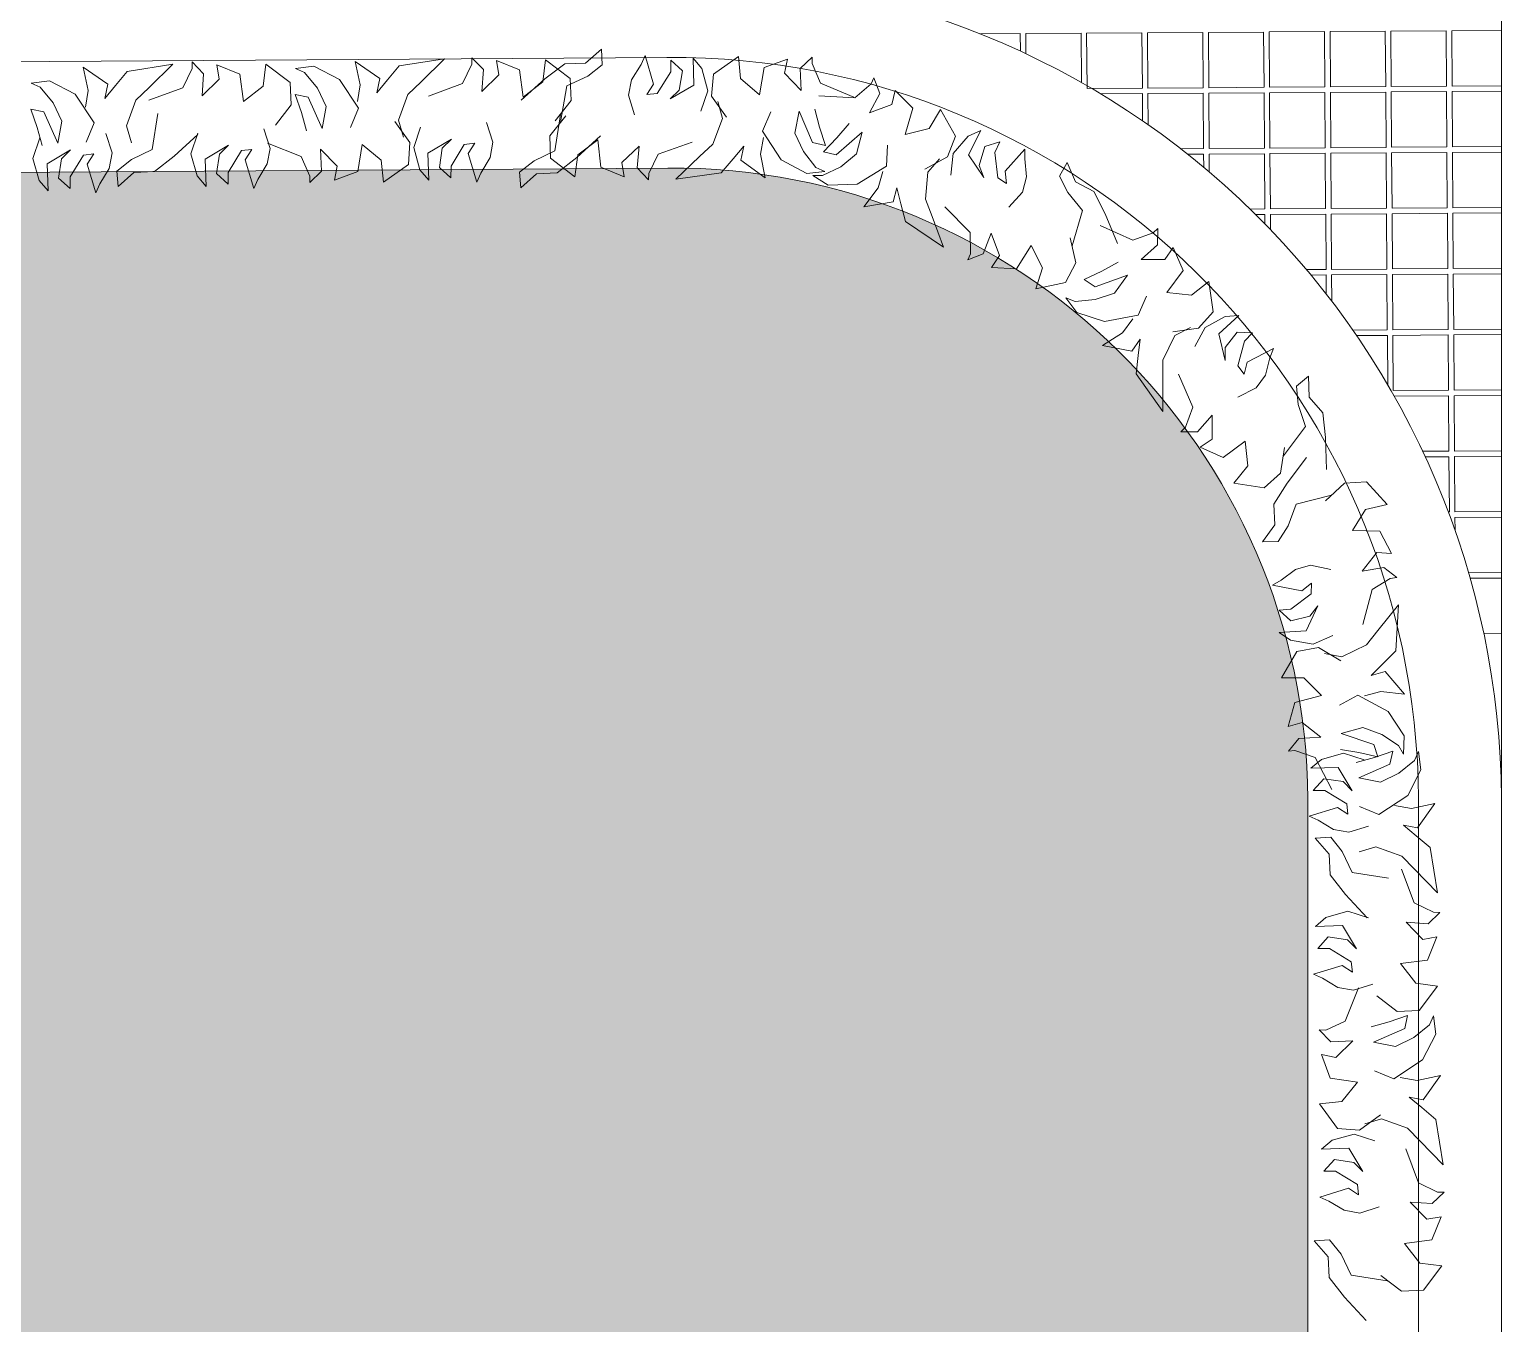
# Model space of a CAD drawing. Header units: millimetres. Extents: x -225363 to 347188, y -782467 to 813415.
# Drawn here: x 39327 to 41989, y 12655 to 14995 of the extents above; entities that cross this region are included whole.
import ezdxf

# ---------------------------------------------------------------- set-up
doc = ezdxf.new("R2010")
doc.units = ezdxf.units.MM
doc.layers.add('Xref SCN', color=8, linetype='Continuous', lineweight=0)

# ---------------------------------------------------------------- blocks, each defined once
blk = doc.blocks.new('tre')
at = {"layer": 'Xref SCN', "ltscale": 100}
for points in [[(220, 3680), (-60, 3640), (-140, 3480), (-230, 3370), (-350, 3380), (-240, 3500), (-230, 3660), (-110, 3810), (60, 3990)], [(350, 2660), (450, 2920), (600, 2990), (650, 2990), (560, 3080), (390, 3070), (520, 3200), (630, 3180), (560, 3360), (350, 3390), (470, 3540), (640, 3560), (500, 3750), (330, 3760), (170, 3640)], [(150, 3110), (0, 3160), (-120, 3140), (-240, 3070), (-310, 3040), (-90, 2970), (-10, 3020), (-20, 2940), (-190, 2840), (-280, 2840), (-200, 2750), (-50, 2770), (20, 2840), (-90, 2660), (-300, 2670), (-220, 2600), (-50, 2550), (110, 2600)], [(300, 2110), (430, 2130), (610, 2090), (480, 2280), (370, 2260), (470, 2340), (580, 2430), (640, 2780), (460, 2600), (360, 2500), (160, 2430), (30, 2470)], [(-30, 1420), (-130, 1680), (-280, 1750), (-330, 1750), (-240, 1840), (-70, 1830), (-200, 1960), (-310, 1940), (-240, 2120), (-30, 2150), (-150, 2300), (-320, 2320), (-180, 2510), (-10, 2520), (150, 2400)], [(70, 1720), (210, 1680), (350, 1630), (330, 1730), (90, 1840), (260, 1870), (400, 1800), (520, 1700), (550, 1630), (570, 1770), (470, 1970), (250, 2120), (100, 2060)], [(290, 500), (390, 760), (540, 830), (590, 830), (500, 920), (330, 910), (460, 1040), (570, 1020), (500, 1200), (290, 1230), (410, 1380), (580, 1400), (440, 1590), (270, 1600), (110, 1480)], [(80, 1390), (-70, 1440), (-190, 1420), (-310, 1350), (-380, 1320), (-160, 1250), (-80, 1300), (-90, 1220), (-260, 1120), (-350, 1120), (-270, 1030), (-120, 1050), (-50, 1120), (-160, 940), (-370, 950), (-290, 880), (-120, 830), (40, 880)], [(190, 570), (-90, 530), (-170, 370), (-260, 260), (-380, 270), (-270, 390), (-260, 550), (-140, 700), (30, 880)], [(230, 10), (360, 30), (540, -10), (410, 180), (300, 160), (400, 240), (510, 330), (570, 680), (390, 500), (290, 400), (90, 330), (-40, 370)], [(30, 170), (-120, 220), (-240, 200), (-360, 130), (-430, 100), (-210, 30), (-130, 80), (-140, 0), (-310, -100), (-400, -100), (-320, -190), (-170, -170), (-100, -100), (-210, -280), (-420, -270), (-340, -340), (-170, -390), (-10, -340)], [(-70, -320), (70, -360), (210, -410), (190, -310), (-50, -200), (120, -170), (260, -240), (380, -340), (410, -410), (430, -270), (330, -70), (110, 80), (-40, 20)]]:
    blk.add_lwpolyline(points, dxfattribs=at)
blk = doc.blocks.new('A$Cf999fc33')
at = {"layer": 'Xref SCN', "ltscale": 100}
for points in [[(73.84272275096737, 192.008942775894), (72.93718290980905, 226.0811261450872), (69.76450756634586, 260.7363810978131), (91.2697194244247, 250.3713942577597), (102.2144919480197, 189.5463547789259), (118.9281153751072, 226.3384435711778), (111.2211690265685, 262.1598416908528), (95.54667300335132, 295.1961835560505), (81.42593923630193, 306.0790911481017), (114.3319794384297, 302.4503599841264), (153.8439736538567, 268.1175732889678), (175.0234313544352, 209.4945184811368), (152.6745445868, 178.9859154444421)], [(175.6716537694447, 221.4132675771834), (187.7858553600963, 249.7198859428754), (189.2126018530689, 292.8606113221613), (224.7082458152436, 252.3094897029805), (213.7601873916574, 228.5371423423057), (237.7279872468207, 246.543924699421), (264.545994187938, 266.2347709755995), (347.394166277023, 259.4300785681698), (296.0904387286864, 229.1169280259055), (267.5883678684477, 212.2762888357393), (240.0569876809604, 171.0150798699469), (241.5455991055351, 139.2100320032914)], [(303.2794643251691, 200.6800079972018), (368.0557032255456, 208.1915018513682), (392.6717254957184, 238.1170333045884), (395.5870834132656, 249.4527108171606), (410.7436586844269, 223.8008470429922), (398.5643062624149, 185.8426150837331), (435.6169983805157, 207.7354460309143), (437.4965147939511, 233.8400797256036), (474.2234527547844, 207.474842704949), (468.7803560087923, 158.1157824016409), (509.7842475485522, 176.5753346793354), (524.230735473102, 213.9504950550618), (559.1433078518603, 171.1322379333433), (551.4982264349237, 132.0078628070769), (514.963455068646, 102.7305537688662)], [(-0.002058159559965134, 186.8297352558002), (53.11274907086045, 148.9985190596199), (60.23662383598275, 110.9099854374072), (57.32126591843553, 99.57430792483501), (82.97312969248742, 114.7308831959381), (90.61821110942401, 153.8552583222045), (112.5110420566052, 116.8025662039872), (101.5629836332519, 93.03021884331247), (146.4529237628449, 98.4048788578948), (165.4988335240632, 144.2655096602393), (192.5090070597362, 108.3138098775526), (187.1310611451045, 68.60636316775344), (238.3696378620807, 89.26790011645062), (250.5489902840927, 127.2261320757098), (232.672509589931, 170.4971591179492)], [(393.6391302684788, 129.0990766893956), (396.2287340285257, 92.17668623419013), (384.6976040215231, 66.13720337097766), (361.8307965018321, 43.01307842531241), (350.9478889098391, 28.89234465820482), (347.9055152290966, 82.8508267980651), (363.9057654098142, 98.07255290064495), (345.1856098060962, 100.4699900661362), (312.6020378614776, 67.75940235843882), (307.3543936100323, 47.35518283577403), (291.6147467554547, 70.73991110740462), (304.895091512939, 103.5808004781138), (324.8465411150828, 115.3692479112069), (277.624314651126, 100.9260458865901), (267.6469469002914, 52.73312875028932), (256.4415710505564, 74.95171385491267), (255.0181104575749, 116.4083753151353), (275.6829333060887, 149.7671854379005)], [(526.9473549963441, 111.7339449474239), (501.5528086482082, 50.58643721102271), (460.6140679400414, 41.77849852695363), (430.4279331606813, 27.7880664227996), (425.6982096612919, -0.0006311908946372569), (459.3176231100224, 17.94100033480208), (496.1748627335764, 10.87899050128181), (537.1787542733364, 29.33854277891805), (587.8994102382567, 57.38455781870289)]]:
    blk.add_lwpolyline(points, dxfattribs=at)
blk = doc.blocks.new('A$C997e597b')
at = {"layer": 'Xref SCN'}
blk.add_lwpolyline([(38300.76462739124, 12318.95944617118), (38300.73066568724, 7829.155089380743)], dxfattribs=at)
at = {"layer": 'Xref SCN', "ltscale": 3}
for points in [[(37358.49538356042, 9211.518297801376), (37430.60119647812, 9211.998568702198), (37430.81215947634, 9180.325489077542)], [(37440.84360630647, 9175.637499706063), (37440.60097466479, 9212.065173630195), (37540.59875653195, 9212.731222910166), (37541.19256714103, 9123.57904523745)], [(38300.74041317357, 9117.792035063787), (38211.24994432204, 9117.195971218869), (38210.58389504207, 9217.193753086089), (38300.74116960866, 9217.794258284208)], [(37576.38430259842, 9102.967137568863), (37651.3289707941, 9103.466317064245), (37651.65599348396, 9054.368533193658)], [(37661.70271226927, 9047.387677980005), (37661.32874898077, 9103.532921992242), (37761.32653084793, 9104.198971272272), (37761.9925801279, 9004.201189405052), (37720.59990119911, 9003.925487649627)], [(38300.73958109482, 9007.789589521417), (38211.98259853013, 9007.19841116498), (38211.31654925016, 9107.1961930322), (38300.74033753015, 9107.79181274178)], [(38300.73874901608, 8897.787143978989), (38212.71525273798, 8897.20085111109), (38212.04920345801, 8997.198632978252), (38300.73950545141, 8997.789367199352)], [(37733.23286469025, 8994.00940946024), (37762.05918505578, 8994.201411218324), (37762.21763851005, 8970.411889277573)], [(37772.27429637127, 8961.938823870209), (37772.05896324245, 8994.268016146321), (37872.05674510961, 8994.934065426292), (37872.72279438959, 8894.936283559131), (37846.1705786821, 8894.759428794729)], [(37856.29496928747, 8884.826641903026), (37872.7893993177, 8884.936505372403), (37872.90141238389, 8868.119344097504)], [(37882.97084317682, 8857.728605485696), (37882.78917750437, 8885.0031103004), (37982.78695937153, 8885.669159580371), (37983.4530086515, 8785.67137771321), (37947.98806946888, 8785.435158501496)], [(38300.73791693756, 8787.784698436619), (38213.44790694606, 8787.203291057202), (38212.78185766609, 8887.201072924363), (38300.73867337266, 8887.786921656982)], [(37956.29209548468, 8775.490246815607), (37983.51961357961, 8775.671599526482), (37983.74845984625, 8741.31360270112)], [(37993.83585106279, 8728.226363184745), (37993.51939176652, 8775.73820445448), (38093.51717363368, 8776.404253734509), (38094.18322291365, 8676.406471867347), (38031.89036446158, 8675.991561528877)], [(38300.73708485882, 8677.782252894249), (38214.18056115415, 8677.205731003312), (38213.51451187418, 8777.203512870474), (38300.73784129391, 8777.784476114553)], [(38038.75980362622, 8666.037094575644), (38094.24982784153, 8666.40669368062), (38094.84140588762, 8577.589703424368)], [(38300.73625278007, 8567.77980735182), (38214.913215362, 8567.208170949365), (38214.24716608203, 8667.205952816585), (38300.7370092154, 8667.782030572183)], [(38106.9806741192, 8556.489049271273), (38204.98004210345, 8557.141787834698), (38205.64609138342, 8457.144005967479), (38158.42870691488, 8456.829507942195)], [(38300.73542070156, 8457.777361809392), (38215.64586957009, 8457.210610895476), (38214.97982029011, 8557.208392762695), (38300.73617713666, 8557.779585029813)], [(38163.06731136958, 8446.860182200908), (38205.7126963113, 8447.144227780751), (38206.37874559127, 8347.14644591359), (38204.7367292447, 8347.13550903293)], [(38300.73458862281, 8347.774916267022), (38216.37852377794, 8347.213050841587), (38215.71247449797, 8447.210832708748), (38300.73534505791, 8447.777139487385)], [(38216.59668173734, 8314.459750613547), (38216.44512870605, 8337.213272654859), (38300.73451297916, 8337.774693944957)], [(38300.73375654407, 8237.772470724653), (38241.25502422359, 8237.376304268779)], [(38244.11610966222, 8227.395139112254), (38300.73368090065, 8227.772248402587)], [(38300.73292446532, 8127.770025182224), (38268.69876552559, 8127.556657164474)]]:
    blk.add_lwpolyline(points, dxfattribs=at)
for points in [[(37550.59853471862, 9212.797827838163), (37650.59631658602, 9213.463877118134), (37651.26236586599, 9113.466095250915), (37551.26458399859, 9112.800045970944)], [(37660.59609477269, 9213.530482046132), (37760.59387663985, 9214.19653132616), (37761.25992591982, 9114.198749458941), (37661.26214405266, 9113.532700178912)], [(37770.59365482652, 9214.263136254158), (37870.59143669368, 9214.929185534129), (37871.25748597365, 9114.93140366691), (37771.25970410649, 9114.265354386938)], [(37880.59121488035, 9214.995790462126), (37980.58899674751, 9215.661839742097), (37981.25504602748, 9115.664057874877), (37881.25726416032, 9114.998008594906)], [(37990.58877493441, 9215.728444670094), (38090.58655680157, 9216.394493950123), (38091.25260608154, 9116.396712082904), (37991.25482421438, 9115.730662802875)], [(38100.58633498824, 9216.46109887812), (38200.5841168554, 9217.127148158092), (38201.25016613537, 9117.129366290872), (38101.25238426821, 9116.463317010901)], [(37771.3263090346, 9104.265576200269), (37871.32409090176, 9104.93162548024), (37871.99014018173, 9004.93384361302), (37771.99235831457, 9004.26779433305)], [(37881.32386908843, 9104.998230408237), (37981.32165095559, 9105.664279688208), (37981.98770023556, 9005.666497820988), (37881.9899183684, 9005.000448541017)], [(37991.3214291425, 9105.730884616205), (38091.31921100966, 9106.396933896234), (38091.98526028963, 9006.399152029015), (37991.98747842247, 9005.733102748985)], [(38101.31898919633, 9106.463538824231), (38201.31677106349, 9107.129588104202), (38201.98282034346, 9007.131806236983), (38101.9850384763, 9006.465756957012)], [(38102.05164340418, 8996.465978770284), (38202.04942527134, 8997.132028050255), (38202.71547455131, 8897.134246183094), (38102.71769268415, 8896.468196903123)], [(37882.05652329628, 8995.00067035429), (37982.05430516344, 8995.66671963426), (37982.72035444342, 8895.6689377671), (37882.72257257625, 8895.002888487128)], [(37992.05408335035, 8995.733324562258), (38092.05186521751, 8996.399373842287), (38092.71791449748, 8896.401591975125), (37992.72013263032, 8895.735542695096)], [(37992.78673755843, 8885.735764508368), (38092.78451942559, 8886.401813788398), (38093.45056870556, 8786.404031921236), (37993.4527868384, 8785.737982641207)], [(38102.78429761226, 8886.468418716395), (38202.78207947942, 8887.134467996366), (38203.4481287594, 8787.136686129204), (38103.45034689223, 8786.470636849233)], [(38103.51695182035, 8776.470858662506), (38203.51473368751, 8777.136907942477), (38204.18078296748, 8677.139126075315), (38104.18300110032, 8676.473076795344)], [(38104.2496060282, 8666.473298608616), (38204.24738789536, 8667.139347888588), (38204.91343717533, 8567.141566021368), (38104.91565530817, 8566.475516741397)]]:
    blk.add_lwpolyline(points, close=True, dxfattribs=at)
blk = doc.blocks.new('Xref SCN')
at = {"layer": 'Xref SCN', "ltscale": 3}
h = blk.add_hatch(dxfattribs=at)
h.set_pattern_fill('CROSS', color=256, scale=30, angle=197)
h.set_pattern_definition([(196.9999999999999, (-1424125.796704574, -442865.0747459244), (-126.4792462612767, -237.8728657606396), [95.24999999999993, -285.7499999999997]), (286.9999999999999, (-1424185.264921013, -442833.454934359), (237.8728657606396, -126.4792462612767), [95.24999999999993, -285.7499999999997])])
edge = h.paths.add_edge_path()
edge.add_arc((2267.432492593316, -6082.955996482024), 1150.000000000537, 110.6378028022086, 180.3855560689939)
edge.add_line((1117.45852989766, -6090.69454436157), (1124.354477578541, -7115.455314012756))
edge.add_arc((2274.328440274171, -7107.716766132653), 1150.000000000515, 180.3855560690217, 270.3855560690193)
edge.add_line((2282.066988154227, -8257.690728828284), (21549.8991634509, -8127.551182389644))
edge.add_arc((21542.16480664337, -6977.572696246487), 1150.004495150925, 270.3853457486589, 360.4401760572534)
edge.add_line((22692.13536467512, -6968.737848909465), (22692.16932637642, -2095.908891016872))
edge.add_arc((21542.20329682976, -2104.748059039981), 1150.000000001153, 0.4403930512387025, 90.3855560690482)
edge.add_line((21534.46474894912, -954.7740963437154), (6081.87324634222, -1059.018761787764))
edge.add_arc((6089.608981841442, -2208.997088369517), 1150.00434486635, 90.38541449006392, 160.1331677440024)
edge.add_arc((-23.55194331795474, -0.0794007698373207), 5349.999797249518, 290.6378018122106, 340.13330833294367, ccw=False)
edge = h.paths.add_edge_path()
edge.add_arc((21542.20329682936, 18280.17292901865), 1150.000000000495, 0.4403363143794081, 104.369872908503, ccw=False)
edge.add_line((22692.16933512774, 18289.01095829364), (22692.16933512804, 2403.988085117999))
edge.add_arc((21542.20329682986, 2395.150055855041), 1150.0000000002, -89.61444393098418, 0.44033631378022164, ccw=False)
edge.add_line((21549.94184470984, 1245.176093159724), (6067.061946074886, 1140.931379739806))
edge.add_arc((6059.324010787664, 2290.90442000174), 1149.99907346562, 200.6377726041507, 270.38552585808895, ccw=False)
edge.add_arc((-23.55236299291664, -0.07936344246354565), 5350.000286126963, 20.63780260191557, 28.59528784446422)
edge.add_arc((5234.302447717453, 2862.395526084858), 636.558452985771, 160.1438003828004, 208.3076443223057, ccw=False)
edge.add_arc((7788.188339109593, 2340.315315806074), 3237.894847489657, 44.33072283090661, 166.8196660366165, ccw=False)
edge.add_arc((13743.18888037902, 8157.794208345327), 5087.073147143053, 224.3307228342767, 255.0649233926709)
edge.add_arc((13751.05389514806, 8258.775854639935), 5186.703216037286, 255.2684708845108, 275.8244798379233)
edge.add_arc((13743.18888017516, 8157.794208547473), 5087.073147375032, 276.0280273323885, 352.8040128533177)
edge.add_arc((13366.1299541812, 8136.436578901939), 5458.915630729331, 353.5221682628192, 372.9616768325129)
edge.add_arc((13743.18888038175, 8157.794208354395), 5087.073147139498, 13.67983223975764, 75.72664608736717)
edge.add_arc((16202.12696616123, 17226.11521777178), 4310.076534491913, 184.5428523497743, 253.7687722026763, ccw=False)
edge.add_arc((12055.19205003142, 16895.67084596019), 150.0000000842738, 104.41773841877719, 184.1801390410202, ccw=False)
edge.add_line((12017.84358862124, 17040.94676432099), (21256.79565814864, 19394.19379048572))
at = {"layer": 'Xref SCN'}
for points in [[(23042.20329683054, 2395.150055855174), (23042.16933512651, -2094.654300935244)], [(23042.20329683089, 2395.150055855183), (23042.16933512689, -2094.654300935255)]]:
    blk.add_lwpolyline(points, dxfattribs=at)
blk.add_lwpolyline([(1738.743740160018, -4679.215207358175, 0.3140891564745737), (767.4664542959508, -6093.049754585802), (774.3624019745039, -7117.810524237644, 0.414213562373095), (2284.422198378699, -8607.682804430911), (21552.26309323045, -8477.543199206531, 0.414213562373095), (23042.13537342689, -6967.483402805118), (23042.16933512651, -2094.654300935244, 0.414213562373095), (21532.10953872721, -604.7820207407804), (6079.512166477536, -709.0267257330943, 0.314089156412974), (4678.877149195556, -1699.243490076044, -0.2193863282611464), (1738.743739204292, -4679.215207716421)], format="xyb", dxfattribs=at)
for points in [[(1791.612615400954, -4819.589286270508, 0.3140891564745741), (917.4630581231904, -6092.04037877543), (924.3590058043046, -7116.801148426615, 0.4142135623730949), (2283.412822568323, -8457.68620060123), (21551.24998046746, -8327.546620571107, 0.4143202906387982), (22892.13536981653, -6968.000878255276), (22892.16933151871, -2095.171776385096, 0.4141068421613827), (21533.11891453504, -754.7786245709449), (6080.524057846487, -859.0233126131698, 0.3140891564129745), (4819.950026732069, -1750.218417471311, -0.2193863282611465)], [(1862.10444906028, -5006.754724820019, 0.3140891564745484), (1117.45852989766, -6090.69454436157), (1124.354477578541, -7115.455314012756, 0.4142135623730829), (2282.066988154227, -8257.690728828284), (21549.8991634509, -8127.551182389644, 0.4144938800094238), (22692.13536467512, -6968.737848909465), (22692.16932637642, -2095.908891016872, 0.4139332661804382), (21534.46474894912, -954.7740963437154), (6081.87324634222, -1059.018761787764, 0.3140891564129632), (5008.047133460408, -1818.185162581569, -0.2193863282611541)]]:
    blk.add_lwpolyline(points, format="xyb", close=True, dxfattribs=at)
at = {"layer": 'Xref SCN', "ltscale": 3}
blk.add_blockref('A$C997e597b', (-15258.56133056035, -9923.809390316057), dxfattribs=at)
at = {"layer": 'Xref SCN', "ltscale": 100, "rotation": 192.9708494552123}
blk.add_blockref('A$Cf999fc33', (21829.35394538847, -644.4491823541266), dxfattribs=at)
at = {"layer": 'Xref SCN', "ltscale": 100, "xscale": -1}
for p, rotation in [((21924.90905663442, -678.3645041408981), 141.2519558567156), ((22477.23602289615, -964.0872647235901), 120.4367049916779), ((22550.3564737097, -2052.173810399292), 261.963046428899)]:
    blk.add_blockref('A$Cf999fc33', p, dxfattribs=dict(at, rotation=rotation))
at = {"layer": 'Xref SCN', "xscale": -0.2340913466629827, "yscale": 0.2340913466629827, "zscale": 0.2340913466629827}
for p, rotation in [((20478.63254220273, -898.7459630698813), 269.2799666287764), ((22795.00028078958, -2104.549584165778), 179.2799666287764)]:
    blk.add_blockref('tre', p, dxfattribs=dict(at, rotation=rotation))

msp = doc.modelspace()

# ---------------------------------------------------------------- block references
msp.add_blockref('Xref SCN', (18946.53077138338, 15698.97744072331))

doc.saveas('drawing.dxf')
